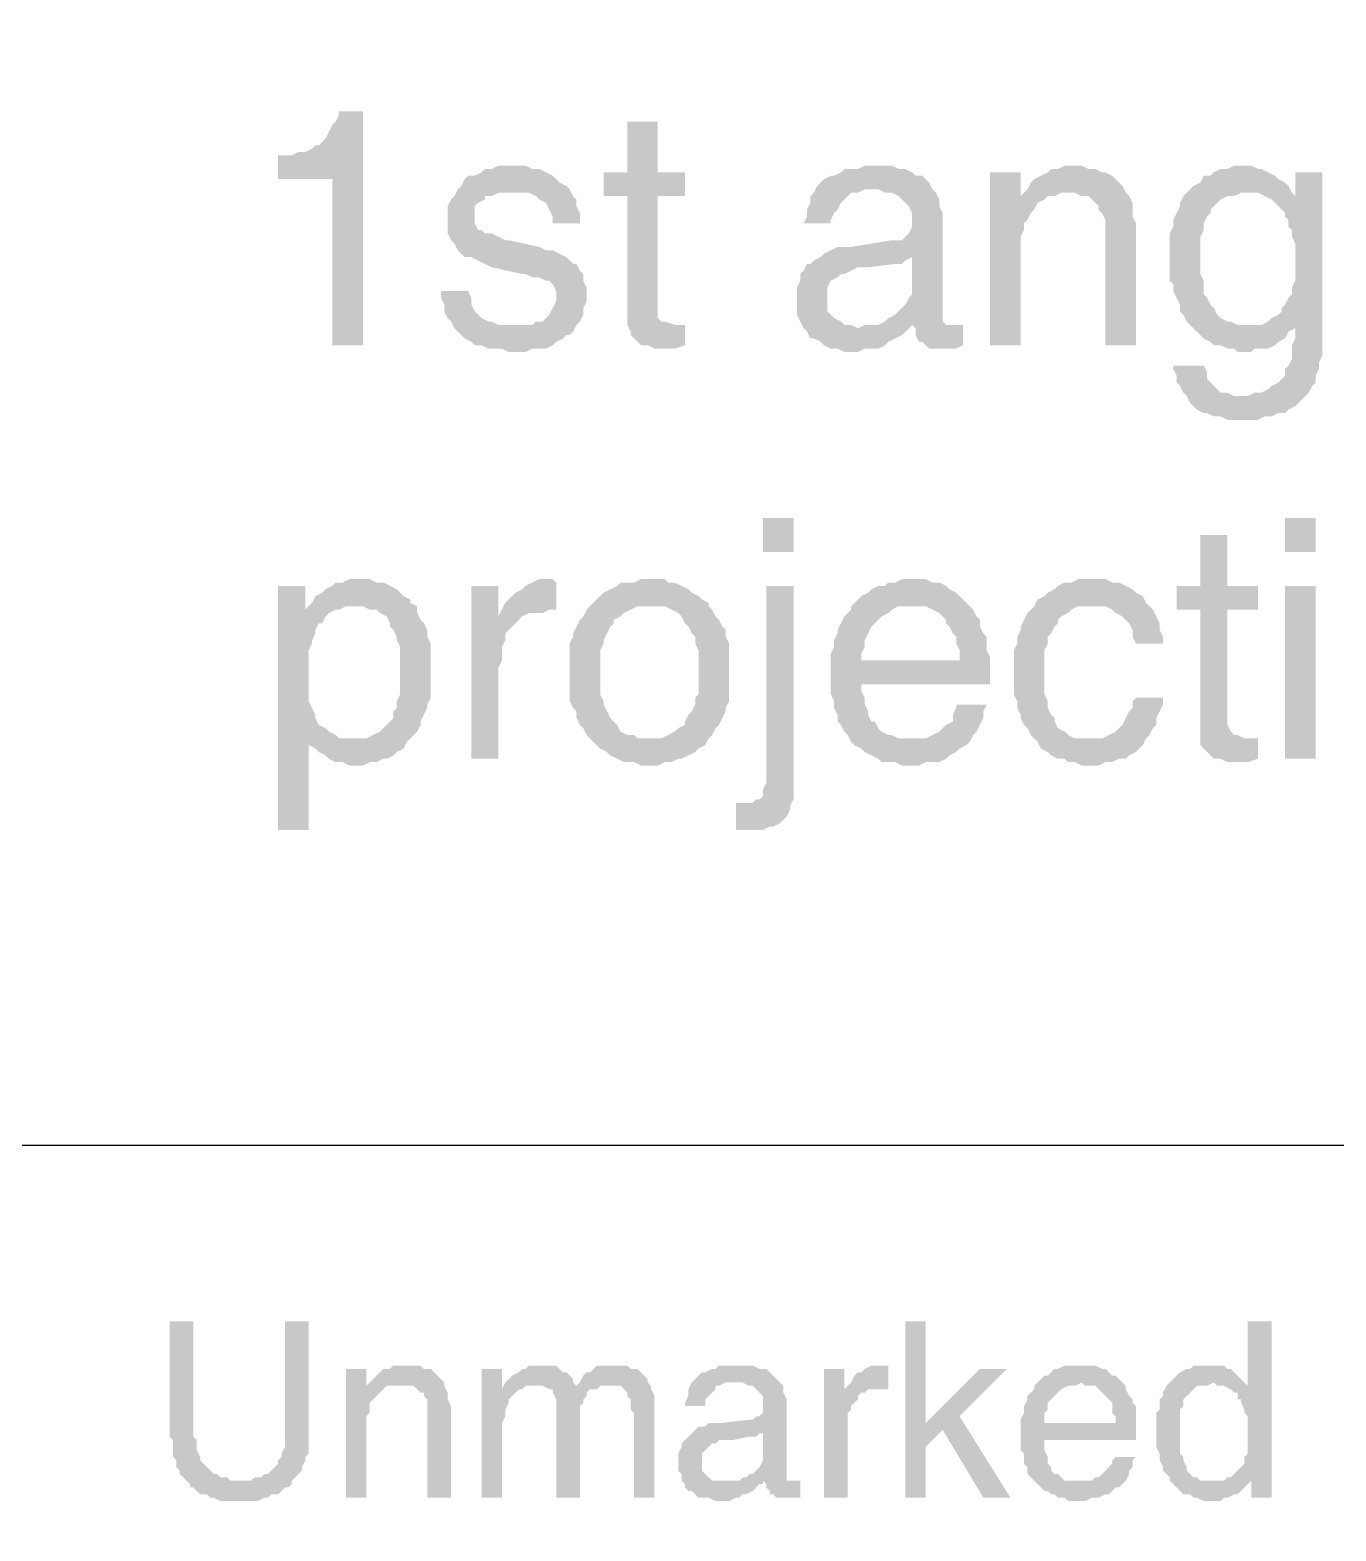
# Model space of a CAD drawing. Header units: millimetres. Extents: x 7018 to 13530, y 4187 to 5692.
# Drawn here: x 11092.18 to 11109.56, y 4966.38 to 4986.37 of the extents above; entities that cross this region are included whole.
import ezdxf

# ---------------------------------------------------------------- set-up
doc = ezdxf.new("R2010")
doc.units = ezdxf.units.MM
doc.layers.add('绘图', color=7, linetype='Continuous')

msp = doc.modelspace()

# ---------------------------------------------------------------- hatches: boundary and pattern name
at = {"transparency": 33554559}
for points in [[(11096.611, 4985.287), (11096.295, 4985.287), (11096.295, 4985.242), (11096.25, 4985.152), (11096.205, 4985.107), (11096.16, 4985.016), (11096.115, 4984.926), (11096.069, 4984.881), (11096.024, 4984.836), (11095.979, 4984.836), (11095.934, 4984.791), (11095.844, 4984.746), (11095.753, 4984.746), (11095.663, 4984.701), (11095.483, 4984.701), (11095.483, 4984.385), (11096.205, 4984.385), (11096.205, 4982.173), (11096.611, 4982.173)], [(11100.537, 4985.152), (11100.131, 4985.152), (11100.131, 4984.475), (11099.815, 4984.475), (11099.815, 4984.159), (11100.131, 4984.159), (11100.131, 4982.444), (11100.176, 4982.354), (11100.176, 4982.309), (11100.222, 4982.263), (11100.267, 4982.218), (11100.312, 4982.173), (11100.402, 4982.173), (11100.492, 4982.128), (11100.763, 4982.128), (11100.899, 4982.173), (11100.899, 4982.444), (11100.763, 4982.444), (11100.628, 4982.489), (11100.583, 4982.489), (11100.537, 4982.534), (11100.537, 4984.159), (11100.899, 4984.159), (11100.899, 4984.475), (11100.537, 4984.475)], [(11098.597, 4984.565), (11098.416, 4984.565), (11098.326, 4984.52), (11098.236, 4984.52), (11098.191, 4984.475), (11098.1, 4984.43), (11098.01, 4984.43), (11097.965, 4984.385), (11097.92, 4984.294), (11097.875, 4984.249), (11097.83, 4984.159), (11097.784, 4984.114), (11097.739, 4984.024), (11097.739, 4983.662), (11097.784, 4983.572), (11097.83, 4983.527), (11097.875, 4983.437), (11097.92, 4983.392), (11097.965, 4983.347), (11098.055, 4983.347), (11098.145, 4983.301), (11098.236, 4983.256), (11098.326, 4983.211), (11098.732, 4983.121), (11098.777, 4983.121), (11098.868, 4983.076), (11098.958, 4983.076), (11099.048, 4983.031), (11099.093, 4983.031), (11099.138, 4982.986), (11099.184, 4982.895), (11099.184, 4982.76), (11099.138, 4982.67), (11099.093, 4982.579), (11099.048, 4982.534), (11099.003, 4982.489), (11098.913, 4982.489), (11098.868, 4982.444), (11098.642, 4982.444), (11097.83, 4982.399), (11097.875, 4982.354), (11097.92, 4982.309), (11097.965, 4982.263), (11098.055, 4982.218), (11098.1, 4982.173), (11098.191, 4982.173), (11098.281, 4982.128), (11098.461, 4982.128), (11098.552, 4982.083), (11098.777, 4982.083), (11098.868, 4982.128), (11099.048, 4982.128), (11099.138, 4982.173), (11099.184, 4982.218), (11099.274, 4982.263), (11099.319, 4982.309), (11099.364, 4982.309), (11099.409, 4982.354), (11099.454, 4982.444), (11099.499, 4982.489), (11099.545, 4982.579), (11099.545, 4982.67), (11099.59, 4982.76), (11099.59, 4982.85), (11099.59, 4982.94), (11099.545, 4983.031), (11099.545, 4983.121), (11099.499, 4983.166), (11099.454, 4983.256), (11099.409, 4983.256), (11099.364, 4983.301), (11099.319, 4983.347), (11099.229, 4983.392), (11099.138, 4983.437), (11099.048, 4983.437), (11098.958, 4983.482), (11098.552, 4983.572), (11098.507, 4983.572), (11098.416, 4983.617), (11098.326, 4983.662), (11098.236, 4983.662), (11098.191, 4983.708), (11098.145, 4983.708), (11098.1, 4983.798), (11098.1, 4984.024), (11098.145, 4984.069), (11098.236, 4984.114), (11098.236, 4984.159), (11098.326, 4984.159), (11098.416, 4984.204), (11098.597, 4984.204), (11099.364, 4984.249), (11099.319, 4984.294), (11099.229, 4984.339), (11099.184, 4984.385), (11099.138, 4984.43), (11099.048, 4984.475), (11098.958, 4984.52), (11098.868, 4984.52), (11098.777, 4984.565), (11098.687, 4984.565)], [(11103.471, 4984.565), (11103.291, 4984.565), (11103.2, 4984.52), (11103.02, 4984.52), (11102.975, 4984.475), (11102.884, 4984.43), (11102.839, 4984.43), (11102.749, 4984.385), (11102.704, 4984.339), (11102.659, 4984.294), (11102.614, 4984.204), (11102.568, 4984.159), (11102.568, 4984.069), (11102.523, 4983.978), (11102.523, 4983.888), (11102.478, 4983.798), (11102.839, 4983.798), (11102.839, 4983.843), (11102.884, 4983.933), (11102.929, 4983.978), (11102.975, 4984.069), (11103.02, 4984.114), (11103.065, 4984.159), (11103.11, 4984.204), (11103.2, 4984.204), (11103.291, 4984.249), (11104.193, 4984.249), (11104.148, 4984.339), (11104.103, 4984.385), (11104.058, 4984.43), (11103.968, 4984.43), (11103.922, 4984.475), (11103.832, 4984.52), (11103.742, 4984.52), (11103.652, 4984.565), (11103.561, 4984.565)], [(11106.089, 4984.565), (11105.953, 4984.565), (11105.863, 4984.52), (11105.773, 4984.52), (11105.728, 4984.475), (11105.637, 4984.43), (11105.547, 4984.385), (11105.502, 4984.339), (11105.457, 4984.249), (11105.367, 4984.159), (11105.683, 4984.114), (11105.728, 4984.159), (11105.818, 4984.159), (11105.908, 4984.204), (11106.766, 4984.204), (11106.721, 4984.294), (11106.675, 4984.339), (11106.63, 4984.385), (11106.585, 4984.43), (11106.495, 4984.475), (11106.45, 4984.475), (11106.36, 4984.52), (11106.269, 4984.52), (11106.179, 4984.565)], [(11108.345, 4984.565), (11108.21, 4984.565), (11108.12, 4984.52), (11108.029, 4984.52), (11107.939, 4984.475), (11107.894, 4984.43), (11107.804, 4984.43), (11107.759, 4984.339), (11107.668, 4984.294), (11107.623, 4984.249), (11107.578, 4984.204), (11108.526, 4984.204), (11108.616, 4984.159), (11108.706, 4984.114), (11109.022, 4984.159), (11108.977, 4984.204), (11108.977, 4984.204), (11108.932, 4984.294), (11108.887, 4984.339), (11108.797, 4984.385), (11108.752, 4984.43), (11108.661, 4984.475), (11108.571, 4984.52), (11108.526, 4984.52), (11108.436, 4984.565)], [(11105.367, 4984.475), (11104.96, 4984.475), (11104.96, 4982.173), (11105.367, 4982.173), (11105.367, 4983.392), (11105.367, 4983.617), (11105.412, 4983.708), (11105.412, 4983.798), (11105.457, 4983.843), (11105.502, 4983.933), (11105.547, 4983.978), (11105.547, 4983.978), (11105.592, 4984.069), (11105.683, 4984.114), (11105.367, 4984.159)], [(11109.383, 4984.475), (11109.022, 4984.475), (11109.022, 4984.159), (11108.706, 4984.114), (11108.752, 4984.069), (11108.797, 4984.024), (11108.887, 4983.933), (11108.887, 4983.888), (11108.932, 4983.843), (11108.932, 4983.753), (11108.977, 4983.708), (11108.977, 4983.617), (11109.022, 4983.527), (11109.022, 4983.031), (11108.977, 4982.94), (11108.977, 4982.85), (11108.932, 4982.805), (11108.887, 4982.715), (11108.842, 4982.67), (11108.842, 4982.624), (11108.797, 4982.579), (11108.706, 4982.534), (11108.661, 4982.489), (11108.571, 4982.444), (11108.39, 4982.444), (11109.022, 4982.399), (11109.022, 4982.263), (11108.977, 4982.173), (11108.977, 4981.993), (11108.932, 4981.902), (11108.887, 4981.857), (11108.887, 4981.767), (11108.842, 4981.722), (11108.797, 4981.677), (11108.706, 4981.632), (11108.661, 4981.586), (11108.571, 4981.541), (11108.481, 4981.541), (11108.39, 4981.496), (11108.3, 4981.496), (11109.158, 4981.496), (11109.203, 4981.541), (11109.248, 4981.632), (11109.293, 4981.677), (11109.293, 4981.767), (11109.338, 4981.857), (11109.338, 4981.947), (11109.383, 4982.038), (11109.383, 4982.309)], [(11099.364, 4984.249), (11098.597, 4984.204), (11098.822, 4984.204), (11098.913, 4984.159), (11098.958, 4984.114), (11098.958, 4984.114), (11099.048, 4984.069), (11099.093, 4983.978), (11099.138, 4983.888), (11099.138, 4983.798), (11099.499, 4983.798), (11099.499, 4983.933), (11099.454, 4984.024), (11099.454, 4984.114), (11099.409, 4984.159)], [(11104.193, 4984.249), (11103.381, 4984.249), (11103.471, 4984.249), (11103.561, 4984.204), (11103.652, 4984.204), (11103.742, 4984.159), (11103.787, 4984.114), (11103.832, 4984.069), (11103.877, 4984.024), (11103.922, 4983.933), (11103.922, 4983.753), (11103.877, 4983.662), (11103.832, 4983.617), (11103.787, 4983.572), (11103.652, 4983.572), (11103.11, 4983.482), (11102.929, 4983.482), (11102.839, 4983.437), (11102.749, 4983.392), (11102.704, 4983.347), (11103.922, 4983.347), (11103.922, 4982.94), (11103.922, 4982.85), (11103.877, 4982.805), (11103.832, 4982.715), (11103.787, 4982.67), (11103.697, 4982.579), (11103.697, 4982.579), (11103.606, 4982.534), (11103.561, 4982.489), (11103.471, 4982.444), (11103.291, 4982.444), (11103.2, 4982.399), (11102.478, 4982.399), (11102.523, 4982.354), (11102.568, 4982.263), (11102.614, 4982.263), (11102.704, 4982.218), (11102.749, 4982.173), (11102.839, 4982.128), (11102.929, 4982.128), (11103.02, 4982.083), (11103.2, 4982.083), (11103.291, 4982.128), (11103.471, 4982.128), (11103.561, 4982.173), (11103.606, 4982.218), (11103.697, 4982.263), (11103.787, 4982.309), (11103.832, 4982.354), (11103.877, 4982.399), (11103.922, 4982.444), (11104.374, 4982.444), (11104.329, 4982.489), (11104.329, 4983.933), (11104.283, 4984.024), (11104.283, 4984.114), (11104.238, 4984.204)], [(11106.766, 4984.204), (11105.998, 4984.204), (11106.089, 4984.204), (11106.179, 4984.159), (11106.269, 4984.159), (11106.314, 4984.114), (11106.36, 4984.069), (11106.405, 4984.024), (11106.405, 4983.978), (11106.45, 4983.933), (11106.495, 4983.843), (11106.495, 4982.173), (11106.901, 4982.173), (11106.901, 4983.798), (11106.856, 4983.888), (11106.856, 4984.069), (11106.811, 4984.159)], [(11107.578, 4984.204), (11107.533, 4984.159), (11107.488, 4984.069), (11107.488, 4984.024), (11107.443, 4983.933), (11107.398, 4983.843), (11107.398, 4983.753), (11107.352, 4983.662), (11107.352, 4983.031), (11107.398, 4982.986), (11107.398, 4982.895), (11107.443, 4982.805), (11107.488, 4982.715), (11107.488, 4982.624), (11107.533, 4982.579), (11107.578, 4982.489), (11107.623, 4982.444), (11107.668, 4982.399), (11107.759, 4982.309), (11107.804, 4982.263), (11107.894, 4982.218), (11107.939, 4982.173), (11108.029, 4982.173), (11108.12, 4982.128), (11108.21, 4982.128), (11108.255, 4982.083), (11108.436, 4982.083), (11108.481, 4982.128), (11108.661, 4982.128), (11108.752, 4982.173), (11108.797, 4982.218), (11108.887, 4982.263), (11108.932, 4982.354), (11109.022, 4982.399), (11109.022, 4982.399), (11108.39, 4982.444), (11108.255, 4982.444), (11108.165, 4982.489), (11108.12, 4982.489), (11108.029, 4982.534), (11107.984, 4982.579), (11107.939, 4982.67), (11107.894, 4982.715), (11107.849, 4982.805), (11107.804, 4982.85), (11107.804, 4983.031), (11107.759, 4983.121), (11107.759, 4983.617), (11107.804, 4983.708), (11107.804, 4983.798), (11107.849, 4983.888), (11107.894, 4983.933), (11107.894, 4983.978), (11107.939, 4984.024), (11107.984, 4984.069), (11108.029, 4984.114), (11108.12, 4984.159), (11108.21, 4984.159), (11108.3, 4984.204), (11108.39, 4984.204)], [(11102.704, 4983.347), (11102.614, 4983.301), (11102.568, 4983.256), (11102.523, 4983.256), (11102.478, 4983.166), (11102.433, 4983.121), (11102.433, 4983.031), (11102.388, 4982.94), (11102.388, 4982.76), (11102.388, 4982.579), (11102.433, 4982.489), (11102.478, 4982.399), (11103.2, 4982.399), (11103.11, 4982.444), (11103.02, 4982.444), (11102.975, 4982.489), (11102.884, 4982.534), (11102.839, 4982.579), (11102.794, 4982.624), (11102.794, 4982.94), (11102.839, 4983.031), (11102.929, 4983.076), (11102.975, 4983.121), (11103.02, 4983.121), (11103.11, 4983.166), (11103.2, 4983.211), (11103.336, 4983.211), (11103.697, 4983.256), (11103.787, 4983.256), (11103.832, 4983.301), (11103.922, 4983.347)], [(11098.01, 4982.895), (11097.649, 4982.895), (11097.649, 4982.805), (11097.694, 4982.715), (11097.694, 4982.624), (11097.739, 4982.534), (11097.784, 4982.489), (11097.83, 4982.399), (11098.642, 4982.444), (11098.416, 4982.444), (11098.326, 4982.489), (11098.281, 4982.489), (11098.191, 4982.534), (11098.145, 4982.579), (11098.1, 4982.624), (11098.055, 4982.715), (11098.055, 4982.805)], [(11104.374, 4982.444), (11103.922, 4982.444), (11103.968, 4982.399), (11104.464, 4982.444), (11104.419, 4982.444)], [(11104.599, 4982.444), (11104.464, 4982.444), (11103.968, 4982.399), (11103.968, 4982.309), (11104.013, 4982.218), (11104.058, 4982.218), (11104.103, 4982.173), (11104.148, 4982.128), (11104.509, 4982.128), (11104.599, 4982.173)], [(11107.804, 4981.902), (11107.398, 4981.902), (11107.398, 4981.857), (11107.443, 4981.767), (11107.443, 4981.677), (11107.488, 4981.632), (11107.533, 4981.541), (11107.578, 4981.496), (11107.623, 4981.406), (11107.668, 4981.361), (11107.713, 4981.316), (11107.804, 4981.27), (11107.849, 4981.27), (11107.939, 4981.225), (11108.029, 4981.225), (11108.12, 4981.18), (11108.526, 4981.18), (11108.616, 4981.225), (11108.706, 4981.225), (11108.797, 4981.27), (11108.887, 4981.27), (11108.932, 4981.316), (11109.022, 4981.361), (11109.067, 4981.406), (11109.113, 4981.451), (11109.158, 4981.496), (11108.21, 4981.496), (11108.12, 4981.541), (11108.029, 4981.541), (11107.984, 4981.586), (11107.939, 4981.632), (11107.849, 4981.722), (11107.849, 4981.812)], [(11102.343, 4979.42), (11102.343, 4979.871), (11101.937, 4979.871), (11101.937, 4979.42)], [(11109.293, 4979.42), (11109.293, 4979.871), (11108.887, 4979.871), (11108.887, 4979.42)], [(11108.12, 4979.646), (11107.759, 4979.646), (11107.759, 4978.969), (11107.443, 4978.969), (11107.443, 4978.653), (11107.759, 4978.653), (11107.759, 4976.848), (11107.804, 4976.802), (11107.849, 4976.757), (11107.894, 4976.712), (11107.939, 4976.667), (11108.029, 4976.667), (11108.12, 4976.622), (11108.39, 4976.622), (11108.526, 4976.667), (11108.526, 4976.938), (11108.345, 4976.938), (11108.255, 4976.983), (11108.21, 4976.983), (11108.165, 4977.028), (11108.12, 4977.118), (11108.12, 4978.653), (11108.526, 4978.653), (11108.526, 4978.969), (11108.12, 4978.969)], [(11095.844, 4978.969), (11095.483, 4978.969), (11095.483, 4975.719), (11095.889, 4975.719), (11095.889, 4976.893), (11096.476, 4976.938), (11096.295, 4976.938), (11096.25, 4976.983), (11096.16, 4977.028), (11096.115, 4977.073), (11096.024, 4977.118), (11095.979, 4977.209), (11095.979, 4977.254), (11095.934, 4977.344), (11095.889, 4977.434), (11095.889, 4978.111), (11095.934, 4978.201), (11095.934, 4978.247), (11095.979, 4978.337), (11095.979, 4978.382), (11096.024, 4978.472), (11096.069, 4978.472), (11096.115, 4978.563), (11096.16, 4978.608), (11096.25, 4978.653), (11095.844, 4978.653)], [(11096.521, 4979.059), (11096.43, 4979.059), (11096.34, 4979.014), (11096.25, 4979.014), (11096.205, 4978.969), (11096.115, 4978.924), (11096.069, 4978.878), (11095.979, 4978.833), (11095.934, 4978.743), (11095.889, 4978.698), (11095.844, 4978.653), (11096.295, 4978.653), (11096.385, 4978.698), (11096.476, 4978.698), (11097.243, 4978.743), (11097.243, 4978.788), (11097.153, 4978.833), (11097.107, 4978.878), (11097.062, 4978.924), (11096.972, 4978.969), (11096.882, 4979.014), (11096.792, 4979.014), (11096.701, 4979.059), (11096.611, 4979.059)], [(11098.416, 4978.969), (11098.055, 4978.969), (11098.055, 4976.667), (11098.416, 4976.667), (11098.416, 4977.886), (11098.461, 4977.976), (11098.461, 4978.156), (11098.507, 4978.247), (11098.507, 4978.337), (11098.552, 4978.382), (11098.597, 4978.427), (11098.642, 4978.472), (11098.687, 4978.517), (11098.732, 4978.563), (11098.416, 4978.563)], [(11099.048, 4979.059), (11098.958, 4979.059), (11098.868, 4979.014), (11098.777, 4978.969), (11098.732, 4978.924), (11098.642, 4978.878), (11098.597, 4978.833), (11098.507, 4978.743), (11098.507, 4978.743), (11098.461, 4978.653), (11099.184, 4978.653), (11099.184, 4979.014), (11099.138, 4979.059)], [(11100.402, 4979.059), (11100.312, 4979.059), (11100.222, 4979.014), (11100.041, 4979.014), (11099.996, 4978.969), (11099.906, 4978.924), (11099.815, 4978.878), (11099.77, 4978.833), (11099.725, 4978.788), (11099.635, 4978.698), (11099.635, 4978.698), (11099.59, 4978.653), (11099.545, 4978.563), (11099.499, 4978.517), (11099.454, 4978.427), (11099.409, 4978.337), (11099.409, 4978.292), (11099.364, 4978.201), (11099.364, 4977.434), (11099.409, 4977.344), (11099.454, 4977.299), (11099.454, 4977.209), (11099.499, 4977.118), (11099.545, 4977.073), (11099.59, 4976.983), (11099.635, 4976.938), (11100.402, 4976.938), (11100.267, 4976.938), (11100.222, 4976.983), (11100.131, 4976.983), (11100.041, 4977.028), (11099.996, 4977.118), (11099.951, 4977.163), (11099.906, 4977.209), (11099.86, 4977.299), (11099.815, 4977.389), (11099.815, 4977.434), (11099.77, 4977.525), (11099.77, 4978.111), (11099.815, 4978.201), (11099.815, 4978.247), (11099.86, 4978.337), (11099.906, 4978.427), (11099.951, 4978.472), (11099.951, 4978.517), (11100.041, 4978.563), (11100.086, 4978.608), (11100.176, 4978.653), (11100.267, 4978.698), (11100.402, 4978.698), (11101.214, 4978.743), (11101.124, 4978.788), (11101.079, 4978.833), (11100.989, 4978.878), (11100.944, 4978.924), (11100.853, 4978.969), (11100.763, 4979.014), (11100.673, 4979.014), (11100.628, 4979.059), (11100.537, 4979.059)], [(11102.343, 4978.969), (11101.982, 4978.969), (11101.982, 4976.351), (11101.937, 4976.261), (11101.937, 4976.171), (11101.891, 4976.125), (11101.846, 4976.125), (11101.801, 4976.08), (11101.576, 4976.08), (11101.576, 4975.719), (11101.937, 4975.719), (11102.027, 4975.764), (11102.072, 4975.764), (11102.162, 4975.809), (11102.207, 4975.855), (11102.253, 4975.9), (11102.298, 4975.99), (11102.298, 4976.035), (11102.343, 4976.125), (11102.343, 4976.351)], [(11103.922, 4979.059), (11103.787, 4979.059), (11103.697, 4979.014), (11103.606, 4979.014), (11103.561, 4978.969), (11103.471, 4978.969), (11103.381, 4978.924), (11103.336, 4978.878), (11103.245, 4978.833), (11103.2, 4978.788), (11103.11, 4978.698), (11104.103, 4978.698), (11104.193, 4978.653), (11104.283, 4978.608), (11104.329, 4978.563), (11104.374, 4978.517), (11104.374, 4978.472), (11104.419, 4978.427), (11104.464, 4978.337), (11104.509, 4978.292), (11104.509, 4978.201), (11104.554, 4978.111), (11104.554, 4977.976), (11102.839, 4977.976), (11102.839, 4977.525), (11102.884, 4977.434), (11102.884, 4977.344), (11102.929, 4977.254), (11102.929, 4977.163), (11102.975, 4977.118), (11103.02, 4977.028), (11103.065, 4976.983), (11103.11, 4976.893), (11103.922, 4976.938), (11103.742, 4976.938), (11103.652, 4976.983), (11103.606, 4976.983), (11103.516, 4977.028), (11103.471, 4977.073), (11103.426, 4977.163), (11103.381, 4977.163), (11103.336, 4977.254), (11103.336, 4977.299), (11103.291, 4977.389), (11103.291, 4977.479), (11103.245, 4977.57), (11103.245, 4977.66), (11104.96, 4977.66), (11104.96, 4978.021), (11104.915, 4978.111), (11104.915, 4978.292), (11104.87, 4978.337), (11104.825, 4978.427), (11104.825, 4978.517), (11104.78, 4978.563), (11104.735, 4978.653), (11104.69, 4978.698), (11104.645, 4978.743), (11104.554, 4978.833), (11104.509, 4978.878), (11104.419, 4978.924), (11104.374, 4978.969), (11104.283, 4979.014), (11104.193, 4979.014), (11104.103, 4979.059), (11104.013, 4979.059)], [(11106.314, 4979.059), (11106.134, 4979.059), (11106.044, 4979.014), (11105.953, 4979.014), (11105.863, 4978.969), (11105.818, 4978.924), (11105.728, 4978.878), (11105.683, 4978.833), (11105.592, 4978.788), (11105.547, 4978.698), (11106.495, 4978.698), (11106.585, 4978.653), (11106.63, 4978.608), (11106.721, 4978.563), (11106.766, 4978.517), (11106.811, 4978.472), (11106.856, 4978.382), (11106.856, 4978.292), (11106.901, 4978.201), (11107.262, 4978.201), (11107.262, 4978.292), (11107.217, 4978.382), (11107.217, 4978.472), (11107.172, 4978.563), (11107.127, 4978.653), (11107.082, 4978.698), (11107.037, 4978.743), (11106.991, 4978.833), (11106.991, 4978.833), (11106.901, 4978.878), (11106.856, 4978.924), (11106.766, 4978.969), (11106.675, 4979.014), (11106.585, 4979.014), (11106.495, 4979.059), (11106.405, 4979.059)], [(11109.293, 4976.667), (11109.293, 4978.969), (11108.887, 4978.969), (11108.887, 4976.667)], [(11097.243, 4978.743), (11096.476, 4978.698), (11096.611, 4978.698), (11096.701, 4978.653), (11096.792, 4978.653), (11096.837, 4978.608), (11096.927, 4978.563), (11096.972, 4978.472), (11096.972, 4978.427), (11097.017, 4978.382), (11097.062, 4978.292), (11097.062, 4978.247), (11097.107, 4978.156), (11097.107, 4977.84), (11097.107, 4977.525), (11097.062, 4977.434), (11097.062, 4977.344), (11097.017, 4977.299), (11097.017, 4977.209), (11096.972, 4977.163), (11096.927, 4977.118), (11096.882, 4977.073), (11096.837, 4977.028), (11096.746, 4976.983), (11096.656, 4976.938), (11096.476, 4976.938), (11095.889, 4976.893), (11095.889, 4976.848), (11095.979, 4976.802), (11096.024, 4976.757), (11096.115, 4976.712), (11096.16, 4976.667), (11096.25, 4976.622), (11096.34, 4976.622), (11096.43, 4976.577), (11096.611, 4976.577), (11096.701, 4976.622), (11096.792, 4976.622), (11096.882, 4976.667), (11096.927, 4976.667), (11097.017, 4976.712), (11097.062, 4976.757), (11097.153, 4976.802), (11097.198, 4976.893), (11097.243, 4976.938), (11097.288, 4976.983), (11097.333, 4977.028), (11097.378, 4977.118), (11097.378, 4977.163), (11097.423, 4977.254), (11097.468, 4977.344), (11097.468, 4977.389), (11097.514, 4977.479), (11097.514, 4978.201), (11097.468, 4978.292), (11097.468, 4978.382), (11097.423, 4978.472), (11097.378, 4978.517), (11097.333, 4978.608), (11097.333, 4978.698)], [(11098.461, 4978.653), (11098.416, 4978.563), (11098.732, 4978.563), (11098.822, 4978.608), (11099.003, 4978.608), (11099.093, 4978.653)], [(11101.214, 4978.743), (11100.402, 4978.698), (11100.628, 4978.698), (11100.718, 4978.653), (11100.808, 4978.608), (11100.853, 4978.563), (11100.899, 4978.472), (11100.944, 4978.427), (11100.989, 4978.337), (11101.034, 4978.292), (11101.034, 4978.201), (11101.079, 4978.111), (11101.079, 4977.525), (11101.034, 4977.479), (11101.034, 4977.389), (11100.989, 4977.299), (11100.944, 4977.254), (11100.899, 4977.163), (11100.899, 4977.118), (11100.808, 4977.073), (11100.763, 4977.028), (11100.673, 4976.983), (11100.583, 4976.938), (11099.635, 4976.938), (11099.725, 4976.848), (11099.77, 4976.802), (11099.86, 4976.757), (11099.906, 4976.712), (11099.996, 4976.667), (11100.086, 4976.622), (11100.222, 4976.622), (11100.312, 4976.577), (11100.537, 4976.577), (11100.628, 4976.622), (11100.718, 4976.622), (11100.808, 4976.667), (11100.853, 4976.667), (11100.944, 4976.712), (11101.034, 4976.757), (11101.079, 4976.802), (11101.169, 4976.848), (11101.214, 4976.938), (11101.214, 4976.938), (11101.26, 4976.983), (11101.305, 4977.073), (11101.35, 4977.118), (11101.395, 4977.209), (11101.44, 4977.299), (11101.44, 4977.344), (11101.485, 4977.434), (11101.485, 4977.84), (11101.485, 4978.201), (11101.44, 4978.292), (11101.44, 4978.382), (11101.395, 4978.427), (11101.35, 4978.517), (11101.305, 4978.563), (11101.26, 4978.653), (11101.214, 4978.698)], [(11103.11, 4978.698), (11103.11, 4978.653), (11103.065, 4978.608), (11103.02, 4978.563), (11102.975, 4978.472), (11102.929, 4978.382), (11102.929, 4978.337), (11102.884, 4978.247), (11102.884, 4978.156), (11102.839, 4978.066), (11102.839, 4977.976), (11103.245, 4977.976), (11103.245, 4978.066), (11103.291, 4978.156), (11103.291, 4978.247), (11103.336, 4978.337), (11103.381, 4978.427), (11103.426, 4978.472), (11103.471, 4978.517), (11103.516, 4978.563), (11103.606, 4978.608), (11103.652, 4978.653), (11103.742, 4978.698), (11103.922, 4978.698)], [(11105.547, 4978.698), (11105.502, 4978.653), (11105.457, 4978.608), (11105.412, 4978.517), (11105.367, 4978.427), (11105.367, 4978.382), (11105.321, 4978.292), (11105.321, 4978.201), (11105.276, 4978.111), (11105.276, 4977.525), (11105.321, 4977.434), (11105.321, 4977.344), (11105.367, 4977.254), (11105.367, 4977.209), (11105.412, 4977.118), (11105.457, 4977.073), (11105.502, 4976.983), (11105.547, 4976.938), (11106.314, 4976.938), (11106.089, 4976.938), (11105.998, 4976.983), (11105.953, 4977.028), (11105.863, 4977.073), (11105.818, 4977.163), (11105.818, 4977.209), (11105.773, 4977.254), (11105.728, 4977.344), (11105.728, 4977.434), (11105.683, 4977.525), (11105.683, 4978.111), (11105.728, 4978.201), (11105.728, 4978.292), (11105.773, 4978.337), (11105.818, 4978.427), (11105.863, 4978.472), (11105.863, 4978.517), (11105.908, 4978.563), (11105.998, 4978.608), (11106.044, 4978.653), (11106.134, 4978.698), (11106.314, 4978.698)], [(11104.915, 4977.389), (11104.509, 4977.389), (11104.509, 4977.344), (11104.464, 4977.254), (11104.464, 4977.163), (11104.374, 4977.118), (11104.329, 4977.073), (11104.283, 4977.028), (11104.193, 4976.983), (11104.103, 4976.938), (11103.922, 4976.938), (11103.11, 4976.893), (11103.11, 4976.893), (11103.155, 4976.848), (11103.245, 4976.802), (11103.291, 4976.757), (11103.381, 4976.712), (11103.471, 4976.667), (11103.516, 4976.622), (11103.697, 4976.622), (11103.787, 4976.577), (11104.013, 4976.577), (11104.103, 4976.622), (11104.283, 4976.622), (11104.374, 4976.667), (11104.419, 4976.712), (11104.509, 4976.757), (11104.554, 4976.802), (11104.645, 4976.848), (11104.69, 4976.893), (11104.735, 4976.983), (11104.78, 4977.028), (11104.825, 4977.118), (11104.87, 4977.209), (11104.87, 4977.299)], [(11107.262, 4977.479), (11106.901, 4977.479), (11106.856, 4977.434), (11106.856, 4977.344), (11106.811, 4977.299), (11106.766, 4977.209), (11106.721, 4977.118), (11106.675, 4977.073), (11106.63, 4977.028), (11106.54, 4976.983), (11106.45, 4976.938), (11105.547, 4976.938), (11105.592, 4976.893), (11105.637, 4976.802), (11105.728, 4976.757), (11105.773, 4976.712), (11105.863, 4976.667), (11105.953, 4976.667), (11105.998, 4976.622), (11106.089, 4976.622), (11106.179, 4976.577), (11106.405, 4976.577), (11106.495, 4976.622), (11106.585, 4976.622), (11106.675, 4976.667), (11106.766, 4976.667), (11106.811, 4976.712), (11106.901, 4976.757), (11106.946, 4976.802), (11106.991, 4976.848), (11107.037, 4976.938), (11107.082, 4976.983), (11107.127, 4977.073), (11107.172, 4977.118), (11107.172, 4977.209), (11107.217, 4977.299), (11107.262, 4977.389)], [(11094.354, 4969.175), (11094.038, 4969.175), (11094.038, 4967.641), (11094.084, 4967.595), (11094.084, 4967.37), (11094.129, 4967.325), (11094.129, 4967.234), (11094.174, 4967.189), (11094.174, 4967.144), (11094.219, 4967.099), (11094.264, 4967.054), (11094.986, 4967.054), (11094.851, 4967.054), (11094.806, 4967.099), (11094.715, 4967.099), (11094.67, 4967.144), (11094.625, 4967.144), (11094.58, 4967.189), (11094.535, 4967.234), (11094.535, 4967.234), (11094.49, 4967.28), (11094.445, 4967.325), (11094.445, 4967.37), (11094.4, 4967.46), (11094.4, 4967.595), (11094.354, 4967.641), (11094.354, 4967.731)], [(11095.889, 4969.175), (11095.573, 4969.175), (11095.573, 4967.505), (11095.528, 4967.415), (11095.528, 4967.37), (11095.483, 4967.325), (11095.483, 4967.28), (11095.438, 4967.234), (11095.392, 4967.189), (11095.347, 4967.144), (11095.302, 4967.144), (11095.257, 4967.099), (11095.167, 4967.099), (11095.122, 4967.054), (11094.264, 4967.054), (11094.309, 4967.009), (11094.309, 4966.964), (11094.354, 4966.964), (11094.4, 4966.918), (11094.445, 4966.873), (11094.535, 4966.873), (11094.58, 4966.828), (11094.625, 4966.828), (11094.715, 4966.783), (11095.212, 4966.783), (11095.302, 4966.828), (11095.347, 4966.828), (11095.392, 4966.873), (11095.483, 4966.873), (11095.528, 4966.918), (11095.573, 4966.964), (11095.618, 4966.964), (11095.663, 4967.009), (11095.663, 4967.054), (11095.708, 4967.099), (11095.753, 4967.144), (11095.799, 4967.189), (11095.799, 4967.234), (11095.844, 4967.325), (11095.844, 4967.37), (11095.889, 4967.415), (11095.889, 4967.686)], [(11104.103, 4969.175), (11103.832, 4969.175), (11103.832, 4966.828), (11104.103, 4966.828), (11104.103, 4967.505), (11104.329, 4967.731), (11104.103, 4967.821)], [(11108.706, 4969.175), (11108.39, 4969.175), (11108.39, 4968.318), (11108.165, 4968.272), (11108.21, 4968.227), (11108.255, 4968.227), (11108.255, 4968.137), (11108.3, 4968.137), (11108.3, 4968.092), (11108.345, 4968.002), (11108.345, 4967.956), (11108.39, 4967.911), (11108.39, 4967.415), (11108.345, 4967.37), (11108.345, 4967.28), (11108.3, 4967.234), (11108.255, 4967.189), (11108.255, 4967.189), (11108.21, 4967.144), (11108.165, 4967.099), (11108.12, 4967.099), (11108.436, 4967.054), (11108.436, 4966.828), (11108.706, 4966.828)], [(11097.153, 4968.588), (11097.017, 4968.588), (11096.972, 4968.543), (11096.882, 4968.543), (11096.837, 4968.498), (11096.792, 4968.453), (11096.746, 4968.408), (11096.701, 4968.363), (11096.656, 4968.318), (11096.882, 4968.272), (11096.927, 4968.318), (11097.107, 4968.318), (11097.694, 4968.363), (11097.649, 4968.408), (11097.604, 4968.453), (11097.604, 4968.453), (11097.559, 4968.498), (11097.514, 4968.543), (11097.423, 4968.543), (11097.378, 4968.588), (11097.243, 4968.588)], [(11098.958, 4968.588), (11098.822, 4968.588), (11098.777, 4968.543), (11098.732, 4968.543), (11098.687, 4968.498), (11098.597, 4968.453), (11098.552, 4968.408), (11098.507, 4968.363), (11098.461, 4968.272), (11098.732, 4968.272), (11098.777, 4968.318), (11098.913, 4968.318), (11099.409, 4968.363), (11099.409, 4968.408), (11099.364, 4968.453), (11099.319, 4968.498), (11099.274, 4968.498), (11099.229, 4968.543), (11099.184, 4968.588), (11099.048, 4968.588)], [(11099.906, 4968.588), (11099.725, 4968.588), (11099.68, 4968.543), (11099.635, 4968.498), (11099.59, 4968.498), (11099.545, 4968.453), (11099.499, 4968.363), (11099.454, 4968.318), (11099.003, 4968.318), (11099.093, 4968.272), (11099.138, 4968.272), (11099.138, 4968.227), (11099.184, 4968.137), (11099.184, 4966.828), (11099.499, 4966.828), (11099.499, 4967.821), (11099.499, 4968.047), (11099.545, 4968.092), (11099.545, 4968.137), (11099.59, 4968.182), (11099.59, 4968.227), (11099.635, 4968.272), (11099.725, 4968.272), (11099.77, 4968.318), (11099.906, 4968.318), (11100.402, 4968.363), (11100.402, 4968.408), (11100.357, 4968.453), (11100.357, 4968.453), (11100.312, 4968.498), (11100.267, 4968.543), (11100.176, 4968.543), (11100.131, 4968.588), (11099.996, 4968.588)], [(11101.621, 4968.588), (11101.35, 4968.588), (11101.305, 4968.543), (11101.26, 4968.543), (11101.169, 4968.498), (11101.124, 4968.498), (11101.079, 4968.453), (11101.079, 4968.453), (11101.034, 4968.408), (11100.989, 4968.363), (11100.944, 4968.272), (11100.944, 4968.182), (11100.899, 4968.092), (11100.899, 4968.047), (11101.169, 4968.047), (11101.169, 4968.137), (11101.214, 4968.182), (11101.26, 4968.227), (11101.305, 4968.272), (11101.305, 4968.318), (11101.35, 4968.318), (11101.44, 4968.363), (11102.162, 4968.363), (11102.117, 4968.408), (11102.072, 4968.453), (11102.027, 4968.498), (11101.982, 4968.543), (11101.891, 4968.543), (11101.801, 4968.588), (11101.666, 4968.588)], [(11103.516, 4968.588), (11103.381, 4968.588), (11103.291, 4968.543), (11103.245, 4968.498), (11103.2, 4968.498), (11103.155, 4968.453), (11103.11, 4968.363), (11103.11, 4968.363), (11103.065, 4968.318), (11103.561, 4968.272), (11103.606, 4968.272), (11103.606, 4968.588), (11103.561, 4968.588)], [(11106.179, 4968.588), (11105.953, 4968.588), (11105.863, 4968.543), (11105.818, 4968.543), (11105.773, 4968.498), (11105.728, 4968.453), (11105.683, 4968.453), (11105.637, 4968.408), (11105.592, 4968.363), (11106.179, 4968.363), (11106.224, 4968.318), (11106.36, 4968.318), (11106.405, 4968.272), (11106.45, 4968.227), (11106.495, 4968.182), (11106.495, 4968.182), (11106.54, 4968.137), (11106.585, 4968.092), (11106.585, 4967.956), (11106.63, 4967.911), (11106.63, 4967.821), (11105.367, 4967.821), (11105.367, 4967.46), (11105.412, 4967.415), (11105.412, 4967.28), (11105.457, 4967.234), (11105.457, 4967.144), (11105.502, 4967.099), (11105.547, 4967.054), (11105.592, 4967.009), (11105.592, 4967.009), (11105.637, 4966.964), (11105.683, 4966.918), (11105.728, 4966.918), (11105.773, 4966.873), (11105.818, 4966.873), (11105.863, 4966.828), (11105.953, 4966.828), (11105.998, 4966.783), (11106.224, 4966.783), (11106.314, 4966.828), (11106.405, 4966.828), (11106.495, 4966.873), (11106.54, 4966.873), (11106.585, 4966.918), (11106.63, 4966.964), (11106.675, 4966.964), (11106.721, 4967.009), (11106.179, 4967.054), (11105.953, 4967.054), (11105.908, 4967.099), (11105.863, 4967.144), (11105.818, 4967.144), (11105.773, 4967.189), (11105.773, 4967.234), (11105.728, 4967.28), (11105.728, 4967.37), (11105.683, 4967.46), (11105.683, 4967.595), (11106.901, 4967.595), (11106.901, 4968.047), (11106.856, 4968.092), (11106.856, 4968.137), (11106.811, 4968.182), (11106.766, 4968.272), (11106.766, 4968.318), (11106.721, 4968.363), (11106.675, 4968.408), (11106.63, 4968.453), (11106.585, 4968.453), (11106.54, 4968.498), (11106.495, 4968.543), (11106.45, 4968.543), (11106.36, 4968.588), (11106.224, 4968.588)], [(11107.894, 4968.588), (11107.668, 4968.588), (11107.623, 4968.543), (11107.578, 4968.543), (11107.488, 4968.498), (11107.443, 4968.453), (11107.398, 4968.408), (11107.352, 4968.363), (11107.939, 4968.363), (11107.984, 4968.318), (11108.075, 4968.318), (11108.165, 4968.272), (11108.39, 4968.318), (11108.39, 4968.318), (11108.345, 4968.363), (11108.3, 4968.408), (11108.255, 4968.453), (11108.21, 4968.498), (11108.165, 4968.543), (11108.12, 4968.543), (11108.075, 4968.588), (11107.939, 4968.588)], [(11096.656, 4968.543), (11096.385, 4968.543), (11096.385, 4966.828), (11096.656, 4966.828), (11096.656, 4967.776), (11096.656, 4967.911), (11096.701, 4967.956), (11096.701, 4968.092), (11096.746, 4968.137), (11096.792, 4968.182), (11096.792, 4968.182), (11096.837, 4968.227), (11096.882, 4968.272), (11096.656, 4968.318)], [(11098.461, 4968.543), (11098.191, 4968.543), (11098.191, 4966.828), (11098.461, 4966.828), (11098.461, 4967.821), (11098.507, 4967.911), (11098.507, 4968.002), (11098.552, 4968.092), (11098.552, 4968.137), (11098.597, 4968.182), (11098.642, 4968.227), (11098.687, 4968.272), (11098.732, 4968.272), (11098.461, 4968.272)], [(11103.02, 4968.543), (11102.749, 4968.543), (11102.749, 4966.828), (11103.065, 4966.828), (11103.065, 4967.956), (11103.11, 4968.002), (11103.11, 4968.047), (11103.155, 4968.092), (11103.2, 4968.137), (11103.2, 4968.182), (11103.245, 4968.227), (11103.291, 4968.227), (11103.02, 4968.272)], [(11105.186, 4968.543), (11104.825, 4968.543), (11104.103, 4967.821), (11104.329, 4967.731), (11104.87, 4966.828), (11105.231, 4966.828), (11104.554, 4967.911)], [(11097.694, 4968.363), (11097.107, 4968.318), (11097.288, 4968.318), (11097.333, 4968.272), (11097.378, 4968.227), (11097.423, 4968.227), (11097.423, 4968.182), (11097.468, 4968.137), (11097.468, 4966.828), (11097.784, 4966.828), (11097.784, 4968.047), (11097.739, 4968.137), (11097.739, 4968.227), (11097.694, 4968.318)], [(11100.402, 4968.363), (11099.906, 4968.318), (11100.041, 4968.318), (11100.086, 4968.272), (11100.131, 4968.227), (11100.131, 4968.182), (11100.176, 4968.137), (11100.176, 4968.002), (11100.222, 4967.956), (11100.222, 4966.828), (11100.492, 4966.828), (11100.492, 4968.047), (11100.492, 4968.182), (11100.447, 4968.272), (11100.447, 4968.318)], [(11102.162, 4968.363), (11101.576, 4968.363), (11101.666, 4968.363), (11101.756, 4968.318), (11101.801, 4968.318), (11101.846, 4968.272), (11101.891, 4968.227), (11101.937, 4968.182), (11101.937, 4967.956), (11101.891, 4967.911), (11101.846, 4967.911), (11101.801, 4967.866), (11101.756, 4967.866), (11101.35, 4967.821), (11101.214, 4967.821), (11101.169, 4967.776), (11101.079, 4967.776), (11101.034, 4967.731), (11101.937, 4967.686), (11101.937, 4967.415), (11101.937, 4967.325), (11101.891, 4967.234), (11101.846, 4967.189), (11101.801, 4967.144), (11101.756, 4967.144), (11101.711, 4967.099), (11101.666, 4967.099), (11101.621, 4967.054), (11101.395, 4967.054), (11100.899, 4967.009), (11100.899, 4966.964), (11100.944, 4966.918), (11100.989, 4966.918), (11101.034, 4966.873), (11101.079, 4966.828), (11101.214, 4966.828), (11101.305, 4966.783), (11101.485, 4966.783), (11101.576, 4966.828), (11101.621, 4966.828), (11101.666, 4966.873), (11101.711, 4966.873), (11101.801, 4966.918), (11101.846, 4966.964), (11101.891, 4967.009), (11101.937, 4967.009), (11101.937, 4967.054), (11102.253, 4967.054), (11102.253, 4968.137), (11102.207, 4968.227), (11102.207, 4968.318)], [(11103.065, 4968.318), (11103.02, 4968.272), (11103.291, 4968.227), (11103.336, 4968.272), (11103.561, 4968.272)], [(11105.592, 4968.363), (11105.547, 4968.318), (11105.547, 4968.272), (11105.502, 4968.227), (11105.457, 4968.182), (11105.457, 4968.137), (11105.412, 4968.047), (11105.412, 4967.956), (11105.367, 4967.866), (11105.367, 4967.821), (11105.683, 4967.821), (11105.683, 4967.956), (11105.728, 4968.002), (11105.728, 4968.092), (11105.773, 4968.137), (11105.818, 4968.182), (11105.818, 4968.182), (11105.863, 4968.227), (11105.908, 4968.272), (11105.998, 4968.318), (11106.089, 4968.318), (11106.179, 4968.363)], [(11107.352, 4968.363), (11107.307, 4968.318), (11107.262, 4968.227), (11107.262, 4968.182), (11107.217, 4968.137), (11107.217, 4968.002), (11107.172, 4967.956), (11107.172, 4967.505), (11107.217, 4967.415), (11107.217, 4967.325), (11107.262, 4967.234), (11107.262, 4967.189), (11107.307, 4967.144), (11107.352, 4967.099), (11107.352, 4967.054), (11107.398, 4967.009), (11107.443, 4966.964), (11107.488, 4966.918), (11107.533, 4966.873), (11107.623, 4966.873), (11107.668, 4966.828), (11107.713, 4966.828), (11107.804, 4966.783), (11108.029, 4966.783), (11108.075, 4966.828), (11108.12, 4966.828), (11108.21, 4966.873), (11108.255, 4966.873), (11108.3, 4966.918), (11108.345, 4966.964), (11108.39, 4967.009), (11107.939, 4967.054), (11107.759, 4967.054), (11107.713, 4967.099), (11107.668, 4967.099), (11107.623, 4967.144), (11107.578, 4967.189), (11107.578, 4967.234), (11107.533, 4967.325), (11107.533, 4967.37), (11107.488, 4967.415), (11107.488, 4968.002), (11107.533, 4968.047), (11107.533, 4968.137), (11107.578, 4968.182), (11107.578, 4968.182), (11107.623, 4968.227), (11107.668, 4968.272), (11107.713, 4968.318), (11107.849, 4968.318), (11107.939, 4968.363)], [(11101.034, 4967.731), (11100.989, 4967.686), (11100.944, 4967.641), (11100.944, 4967.641), (11100.899, 4967.595), (11100.853, 4967.55), (11100.853, 4967.505), (11100.808, 4967.415), (11100.808, 4967.28), (11100.808, 4967.189), (11100.853, 4967.144), (11100.853, 4967.054), (11100.899, 4967.009), (11101.395, 4967.054), (11101.26, 4967.054), (11101.214, 4967.099), (11101.169, 4967.144), (11101.124, 4967.189), (11101.124, 4967.415), (11101.169, 4967.46), (11101.214, 4967.505), (11101.26, 4967.55), (11101.305, 4967.55), (11101.35, 4967.595), (11101.53, 4967.595), (11101.756, 4967.641), (11101.846, 4967.641), (11101.891, 4967.686), (11101.937, 4967.686)], [(11106.901, 4967.37), (11106.63, 4967.37), (11106.585, 4967.325), (11106.585, 4967.28), (11106.54, 4967.234), (11106.495, 4967.189), (11106.45, 4967.144), (11106.405, 4967.099), (11106.36, 4967.099), (11106.314, 4967.054), (11106.179, 4967.054), (11106.721, 4967.009), (11106.766, 4967.054), (11106.811, 4967.144), (11106.811, 4967.189), (11106.856, 4967.234), (11106.856, 4967.325)], [(11102.253, 4967.054), (11101.937, 4967.054), (11101.982, 4967.009), (11102.343, 4967.054), (11102.343, 4967.054)], [(11102.433, 4967.054), (11102.343, 4967.054), (11101.982, 4967.009), (11101.982, 4966.964), (11102.027, 4966.918), (11102.027, 4966.873), (11102.072, 4966.873), (11102.117, 4966.828), (11102.433, 4966.828)], [(11108.12, 4967.099), (11108.075, 4967.054), (11107.939, 4967.054), (11108.39, 4967.009), (11108.436, 4967.054)]]:
    msp.add_hatch(color=256, dxfattribs=at).paths.add_polyline_path(points)

# ---------------------------------------------------------------- linework, layer by layer
msp.add_lwpolyline([(10794.884, 4971.522), (11143.955, 4971.522)])
msp.add_solid([(11099.409, 4968.363), (11098.913, 4968.318), (11099.454, 4968.318)], dxfattribs=at)
at = {"layer": '绘图', "lineweight": 13, "ltscale": 0.2}
for centre, radius, start, end in [((11323.851, 4624.639), 437.429, 88.5439, 88.5439), ((11323.871, 4624.747), 434.829, 88.05782, 88.05782), ((11345.593, 4624.747), 434.829, 88.05782, 88.05782), ((11326.674, 4762.447), 296.9, 89.34067, 89.34067), ((11348.395, 4762.503), 296.9, 89.34067, 89.34067)]:
    msp.add_arc(centre, radius, start, end, dxfattribs=at)

doc.saveas('drawing.dxf')
